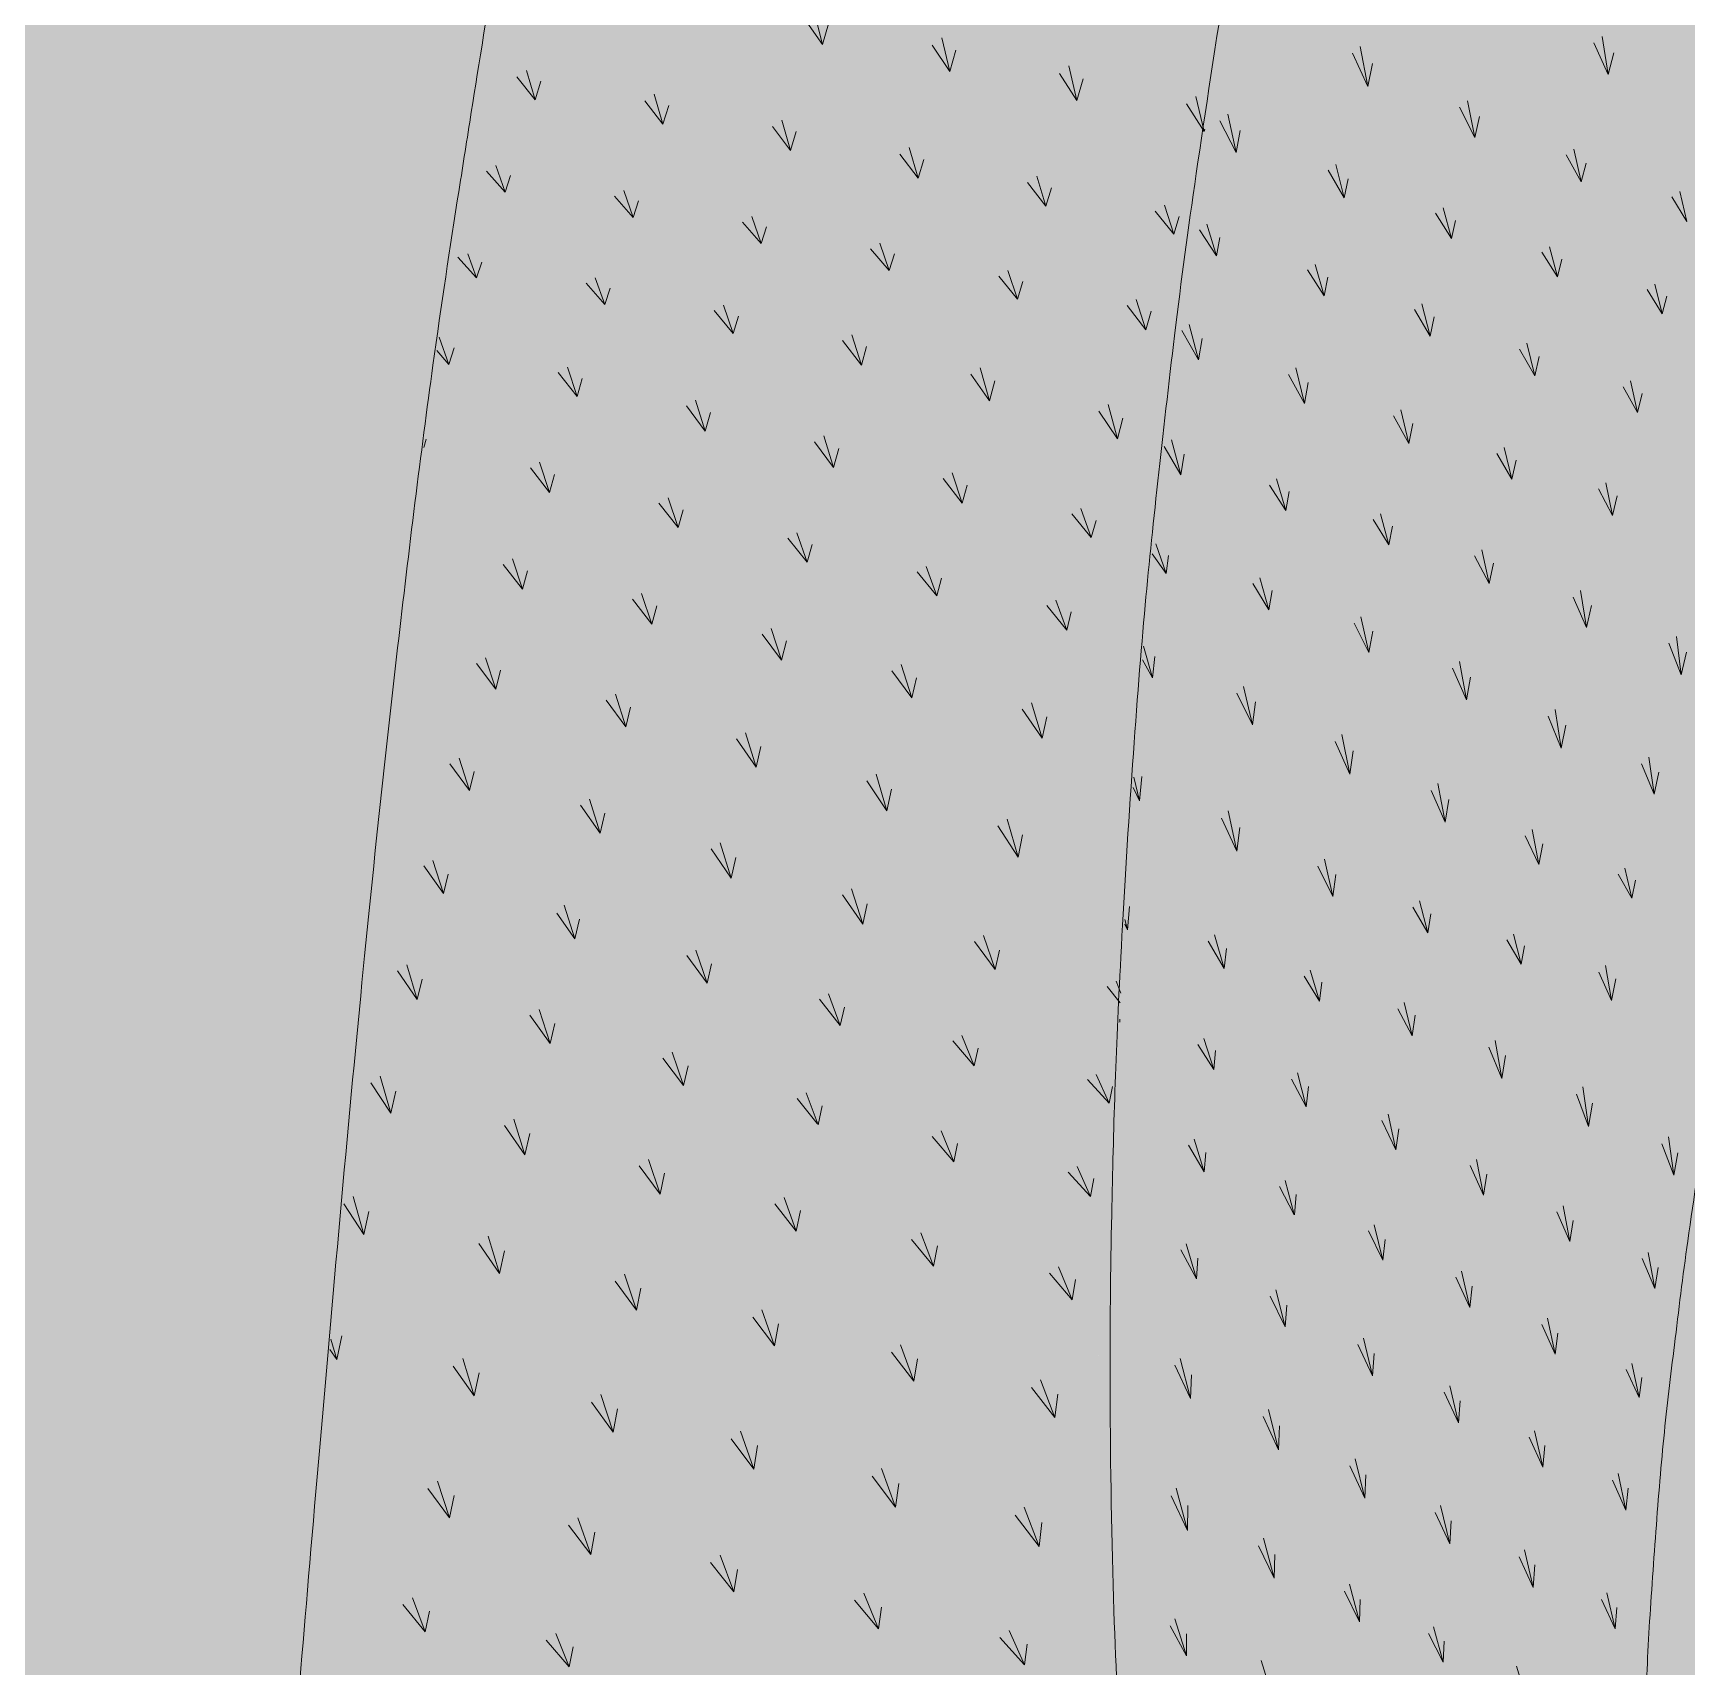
# Model space of a CAD drawing. Header units: millimetres. Extents: x 15878 to 679837, y -72324 to 391440.
# Drawn here: x 443755 to 447206, y 7207 to 10614 of the extents above; entities that cross this region are included whole.
import ezdxf

# ---------------------------------------------------------------- set-up
doc = ezdxf.new("R2010")
doc.units = ezdxf.units.MM
for name, color, linetype, lineweight in [('A-DETL-GENF', 92, 'Continuous', 5), ('A-FLOR', 192, 'Continuous', 5), ('A-FLOR-PATT', 8, 'Continuous', 5)]:
    doc.layers.add(name, color=color, linetype=linetype, lineweight=lineweight)

# ---------------------------------------------------------------- blocks, each defined once
blk = doc.blocks.new('FP_1076-E_V_A_ Plan')
at = {"layer": 'A-FLOR-PATT'}
for p, q in [((97605.6, 10590.3), (97568.6, 10643.8)), ((97605.6, 10590.3), (97588.6, 10659.1)), ((97605.6, 10590.3), (97618.5, 10633.9)), ((97871.4, 10534.1), (97854.5, 10604.8)), ((97871.4, 10534.1), (97834.5, 10589.4)), ((97871.4, 10534.1), (97884.3, 10578.7)), ((97006.1, 10475.1), (96988, 10536.4)), ((98136.7, 10473.5), (98100, 10530.3)), ((98136.7, 10473.5), (98120, 10545.9)), ((97006.1, 10475.1), (96968.2, 10522.8)), ((97006.1, 10475.1), (97018.3, 10513.8)), ((98136.7, 10473.5), (98149.7, 10518.7)), ((97272.8, 10424.2), (97235, 10473.1)), ((97272.8, 10424.2), (97254.7, 10486.7)), ((97272.8, 10424.2), (97285, 10463.4)), ((98401.9, 10409.3), (98365, 10466.9)), ((98401.9, 10409.3), (98384.9, 10482.4)), ((97539.1, 10369.4), (97521, 10433)), ((97539.1, 10369.4), (97501.3, 10419.4)), ((97539.1, 10369.4), (97551.2, 10408.9)), ((98401.9, 10409.3), (98403.2, 10413.8)), ((97805.3, 10311.8), (97767.4, 10362)), ((97805.3, 10311.8), (97787, 10375.4)), ((96943.8, 10282.4), (96905.1, 10326.5)), ((96943.8, 10282.4), (96924.6, 10338.2)), ((96943.8, 10282.4), (96955.2, 10317)), ((97805.3, 10311.8), (97817.2, 10351)), ((97210.7, 10229.6), (97191.4, 10286.1)), ((98071.8, 10253.3), (98033.4, 10302.6)), ((98071.8, 10253.3), (98052.9, 10315.6)), ((98071.8, 10253.3), (98083.4, 10291.4)), ((97210.7, 10229.6), (97172, 10274.5)), ((97210.7, 10229.6), (97222, 10264.4)), ((98338.7, 10194.7), (98319.3, 10255.5)), ((97477.8, 10175.2), (97438.9, 10220.3)), ((97477.8, 10175.2), (97458.2, 10231.8)), ((98338.7, 10194.7), (98299.9, 10243.1)), ((98338.7, 10194.7), (98349.9, 10231.9)), ((97477.8, 10175.2), (97489, 10210)), ((96884.3, 10103.8), (96845.2, 10146.9)), ((96884.3, 10103.8), (96865.9, 10153.8)), ((97745.2, 10118.9), (97706.1, 10164.7)), ((97745.2, 10118.9), (97725.3, 10176.2)), ((97745.2, 10118.9), (97756.2, 10154.1)), ((96884.3, 10103.8), (96895.3, 10136.9)), ((98012.8, 10059.7), (97992.7, 10118.9)), ((97151.9, 10048.1), (97112.6, 10092.8)), ((97151.9, 10048.1), (97131.9, 10103.7)), ((97151.9, 10048.1), (97162.8, 10082.3)), ((98012.8, 10059.7), (97973.5, 10107.3)), ((98012.8, 10059.7), (98023.7, 10096.2)), ((97419.5, 9988.1), (97399.4, 10046.8)), ((98280.5, 9995.1), (98241.2, 10046.3)), ((98280.5, 9995.1), (98260.4, 10058.5)), ((97419.5, 9988.1), (97380.2, 10035.5)), ((97419.5, 9988.1), (97430.4, 10024.2)), ((98280.5, 9995.1), (98291.4, 10034.3)), ((96826.2, 9923.1), (96806.1, 9979.9)), ((97687, 9921.4), (97647.8, 9973)), ((97687, 9921.4), (97667.1, 9985.1)), ((96826.2, 9923.1), (96801.3, 9952.4)), ((96826.2, 9923.1), (96837.1, 9957.8)), ((97687, 9921.4), (97698, 9960.5)), ((97093.7, 9856.6), (97054.5, 9906.3)), ((97093.7, 9856.6), (97073.7, 9917.7)), ((97954.3, 9847.4), (97915.2, 9903.1)), ((97954.3, 9847.4), (97934.5, 9916.1)), ((97093.7, 9856.6), (97104.6, 9893.7)), ((97954.3, 9847.4), (97965.3, 9889.1)), ((97361.2, 9784.2), (97321.9, 9836.8)), ((97361.2, 9784.2), (97341.1, 9848.8)), ((98221.6, 9768.1), (98201.7, 9839.6)), ((97361.2, 9784.2), (97372.1, 9823.1)), ((98221.6, 9768.1), (98182.5, 9826.1)), ((98221.6, 9768.1), (98232.6, 9811.1)), ((96774.1, 9750.3), (96779.1, 9767.4)), ((97628.9, 9708.6), (97608.6, 9774.3)), ((97628.9, 9708.6), (97589.4, 9762)), ((97628.9, 9708.6), (97639.6, 9747.7)), ((97036.1, 9656.3), (96996.6, 9707.7)), ((97036.1, 9656.3), (97015.7, 9719.2)), ((97897.3, 9633.8), (97876.4, 9697.4)), ((97036.1, 9656.3), (97046.8, 9693.8)), ((97897.3, 9633.8), (97857.3, 9685.5)), ((97897.3, 9633.8), (97907.6, 9671.4)), ((97304.6, 9582.8), (97264.7, 9633.6)), ((97304.6, 9582.8), (97283.8, 9645)), ((97304.6, 9582.8), (97315, 9619.9)), ((98166.6, 9562.2), (98126, 9611.4)), ((98166.6, 9562.2), (98144.9, 9622.6)), ((98166.6, 9562.2), (98176.5, 9597.9)), ((97573.9, 9511.1), (97533.5, 9561)), ((97573.9, 9511.1), (97552.6, 9572.2)), ((97573.9, 9511.1), (97584.1, 9547.7)), ((96979.7, 9454.2), (96939.7, 9506.2)), ((96979.7, 9454.2), (96958.9, 9518)), ((96979.7, 9454.2), (96990.2, 9492.5)), ((97844.2, 9440.6), (97803.3, 9490.4)), ((97844.2, 9440.6), (97822.2, 9501.6)), ((97844.2, 9440.6), (97854, 9477.3)), ((97249.7, 9381.2), (97209.3, 9433.6)), ((97249.7, 9381.2), (97228.4, 9445.5)), ((97249.7, 9381.2), (97259.9, 9420)), ((98115.3, 9368.8), (98074, 9420.4)), ((98115.3, 9368.8), (98092.9, 9431.8)), ((98115.3, 9368.8), (98124.8, 9407.1)), ((97520.4, 9306.5), (97479.7, 9360.4)), ((97520.4, 9306.5), (97498.7, 9372.6)), ((97520.4, 9306.5), (97530.5, 9346.5)), ((96924.1, 9246.2), (96883.7, 9299.5)), ((96924.1, 9246.2), (96902.9, 9311.6)), ((96924.1, 9246.2), (96934.4, 9285.5)), ((97791.9, 9227.9), (97750.8, 9284.5)), ((97791.9, 9227.9), (97769.8, 9297.3)), ((97791.9, 9227.9), (97801.7, 9269.8)), ((97195.4, 9167.5), (97154.6, 9223.2)), ((97195.4, 9167.5), (97173.7, 9235.6)), ((98064.2, 9143.7), (98041.6, 9217.4)), ((97195.4, 9167.5), (97205.5, 9208.4)), ((98064.2, 9143.7), (98022.7, 9204)), ((98064.2, 9143.7), (98073.7, 9188.2)), ((97467.4, 9083.3), (97445.3, 9155)), ((97467.4, 9083.3), (97426.3, 9142.1)), ((97467.4, 9083.3), (97477.3, 9126.3)), ((96869.2, 9034.4), (96828.5, 9089.9)), ((96869.2, 9034.4), (96847.6, 9101.8)), ((96869.2, 9034.4), (96879.4, 9074.4)), ((97740.2, 8992.4), (97698.7, 9054.8)), ((97740.2, 8992.4), (97717.7, 9068.4)), ((97141.8, 8945.7), (97119.8, 9016.6)), ((97740.2, 8992.4), (97749.8, 9037.7)), ((97141.8, 8945.7), (97100.7, 9004.3)), ((97141.8, 8945.7), (97151.8, 8987.5)), ((98013.9, 8895.3), (97990.8, 8974.7)), ((98013.9, 8895.3), (97971.8, 8960.6)), ((98013.9, 8895.3), (98023.2, 8942.3)), ((97415.4, 8852), (97373.7, 8912.7)), ((97415.4, 8852), (97392.7, 8925.4)), ((96814.9, 8819.4), (96773.8, 8877.3)), ((96814.9, 8819.4), (96793, 8888.9)), ((97415.4, 8852), (97425, 8895)), ((96814.9, 8819.4), (96825, 8860)), ((97690.1, 8755.7), (97647.8, 8816.8)), ((97690.1, 8755.7), (97666.7, 8829.5)), ((97690.1, 8755.7), (97699.3, 8798.5)), ((97089.3, 8725.5), (97051.3, 8778.7)), ((97089.3, 8725.5), (97066.7, 8795.7)), ((97089.3, 8725.5), (97099, 8766.3)), ((97966.3, 8661), (97941.9, 8732)), ((97365.2, 8633), (97341.7, 8701.7)), ((97966.3, 8661), (97923.1, 8719.8)), ((97966.3, 8661), (97974.9, 8701.8)), ((96760.5, 8598.6), (96738.5, 8670.8)), ((97365.2, 8633), (97322.7, 8690.2)), ((97365.2, 8633), (97374.4, 8672.8)), ((96760.5, 8598.6), (96719.1, 8658.6)), ((96760.5, 8598.6), (96770.8, 8640.9)), ((98227.1, 8591.9), (98200.1, 8625.9)), ((98228.1, 8612.2), (98218.7, 8637.2)), ((97642.8, 8544.2), (97599.4, 8599.1)), ((97642.8, 8544.2), (97618.3, 8610.2)), ((97037.4, 8507), (96995.2, 8565.7)), ((97037.4, 8507), (97014.5, 8577.8)), ((97642.8, 8544.2), (97651.5, 8582.5)), ((97037.4, 8507), (97047.2, 8548.6)), ((97922.3, 8460.5), (97896.7, 8523.3)), ((97316.1, 8419.6), (97292.2, 8488.6)), ((97922.3, 8460.5), (97877.9, 8512.6)), ((97922.3, 8460.5), (97930.3, 8497)), ((97316.1, 8419.6), (97273, 8476.6)), ((97316.1, 8419.6), (97325.3, 8460.4)), ((96705.4, 8361.8), (96663.7, 8424.8)), ((96705.4, 8361.8), (96683.3, 8438.7)), ((98203.8, 8382.2), (98158.4, 8431.8)), ((98203.8, 8382.2), (98177, 8442)), ((96705.4, 8361.8), (96715.8, 8407.7)), ((97594.5, 8340.1), (97552.8, 8392.2)), ((97596.9, 8337.2), (97571.8, 8404.1)), ((98203.8, 8382.2), (98211.2, 8417.3)), ((97596.9, 8337.2), (97605.4, 8376.9)), ((96985.1, 8274.5), (96942.5, 8335.6)), ((96985.1, 8274.5), (96961.9, 8349.3)), ((96985.1, 8274.5), (96995, 8319.4)), ((97879.7, 8259.9), (97853.4, 8324.6)), ((97879.7, 8259.9), (97834.6, 8312.8)), ((97879.7, 8259.9), (97887.6, 8298.6)), ((97267, 8192.5), (97223.3, 8251.5)), ((97267, 8192.5), (97242.7, 8265.1)), ((98164.8, 8187.6), (98137.2, 8250.3)), ((97267, 8192.5), (97276.2, 8236.3)), ((98164.8, 8187.6), (98118.5, 8238.7)), ((98164.8, 8187.6), (98172, 8225.4)), ((96649.1, 8108.4), (96626.8, 8188)), ((97551.1, 8115.5), (97525.6, 8186)), ((96649.1, 8108.4), (96607, 8172.7)), ((96649.1, 8108.4), (96659.7, 8156.7)), ((97551.1, 8115.5), (97506.4, 8172.6)), ((97551.1, 8115.5), (97559.7, 8158.3)), ((97837.6, 8042.6), (97810.8, 8111.7)), ((96932.2, 8027.4), (96889, 8089.6)), ((96932.2, 8027.4), (96908.7, 8104.7)), ((96932.2, 8027.4), (96942.2, 8074.6)), ((97837.6, 8042.6), (97791.7, 8098.3)), ((97837.6, 8042.6), (97845.5, 8084.9)), ((98126.6, 7972.5), (98098.3, 8041.2)), ((97217.8, 7950.5), (97173.4, 8011.2)), ((97217.8, 7950.5), (97192.9, 8026.1)), ((98126.6, 7972.5), (98079.5, 8027.8)), ((98126.6, 7972.5), (98133.7, 8014.9)), ((97217.8, 7950.5), (97227, 7996.9)), ((97505.9, 7876.2), (97460.2, 7936.3)), ((97505.9, 7876.2), (97479.6, 7951.2)), ((97505.9, 7876.2), (97514.3, 7922.5)), ((96592.3, 7847.9), (96578.2, 7868.7)), ((96592.3, 7847.9), (96580.1, 7890.4)), ((96592.3, 7847.9), (96603, 7896.8)), ((97796.7, 7802.4), (97768.8, 7878.3)), ((96879.4, 7771.8), (96835.4, 7834.2)), ((96879.4, 7771.8), (96855.3, 7850)), ((97796.7, 7802.4), (97749.7, 7863.1)), ((97796.7, 7802.4), (97804.3, 7849.4)), ((96879.4, 7771.8), (96889.3, 7820)), ((98090.6, 7726.6), (98060.9, 7805.1)), ((97169.4, 7696.1), (97143.6, 7774.5)), ((98090.6, 7726.6), (98042, 7789.5)), ((98090.6, 7726.6), (98097.1, 7775.4)), ((97169.4, 7696.1), (97123.9, 7758.7)), ((97169.4, 7696.1), (97178.3, 7744.6)), ((97462.3, 7619), (97434.8, 7698.6)), ((97462.3, 7619), (97415.3, 7682.6)), ((97462.3, 7619), (97470.3, 7668.1)), ((96827.5, 7517.4), (96802.5, 7593.8)), ((97758.4, 7539.5), (97709.8, 7604.3)), ((97758.4, 7539.5), (97729, 7620.6)), ((96827.5, 7517.4), (96782.4, 7578.4)), ((96827.5, 7517.4), (96837.1, 7564.2)), ((97758.4, 7539.5), (97765.4, 7589.3)), ((98057.8, 7457.6), (98007.5, 7523.3)), ((98057.8, 7457.6), (98026.5, 7539.7)), ((97122.5, 7440.9), (97075.8, 7502.2)), ((97122.5, 7440.9), (97095.7, 7517.5)), ((97122.5, 7440.9), (97131.2, 7487.7)), ((98057.8, 7457.6), (98063.7, 7507.8)), ((97420.8, 7363.3), (97372.5, 7424.4)), ((97420.8, 7363.3), (97392.1, 7439.5)), ((97420.8, 7363.3), (97428.5, 7409.6)), ((96776.8, 7280), (96750.7, 7350.6)), ((97722.5, 7286), (97691.8, 7360.5)), ((96776.8, 7280), (96730.4, 7336.7)), ((96776.8, 7280), (96786.2, 7322.8)), ((97722.5, 7286), (97672.5, 7345.7)), ((97722.5, 7286), (97729.1, 7331)), ((98027.6, 7210.7), (97995, 7282.2)), ((97077.2, 7206.9), (97029.2, 7262.6)), ((97077.2, 7206.9), (97049.3, 7276.2)), ((97077.2, 7206.9), (97085.6, 7248.7)), ((98027.6, 7210.7), (97975.9, 7268.1)), ((98027.6, 7210.7), (98033.1, 7253.8))]:
    blk.add_line(p, q, dxfattribs=at)
blk = doc.blocks.new('FP_1084-E_V_A_ Plan')
at = {"layer": 'A-FLOR-PATT'}
for p, q in [((99245.3, 10527.7), (99215.3, 10594)), ((99245.3, 10527.7), (99232.3, 10606.9)), ((98743.3, 10503.1), (98711.3, 10572.6)), ((98743.3, 10503.1), (98727.9, 10586.2)), ((99245.3, 10527.7), (99256.8, 10573)), ((98743.3, 10503.1), (98753.4, 10550.7)), ((98966.7, 10396.7), (98935, 10460.1)), ((98966.7, 10396.7), (98951.5, 10472.9)), ((98468.7, 10365.6), (98435.1, 10431.6)), ((98468.7, 10365.6), (98451.2, 10445.1)), ((98966.7, 10396.7), (98976.8, 10440.4)), ((98468.7, 10365.6), (98477.4, 10411.1)), ((99188.8, 10303.9), (99157.2, 10360.4)), ((99188.8, 10303.9), (99173.6, 10372.2)), ((98694.1, 10270.4), (98660.5, 10328.3)), ((98694.1, 10270.4), (98676.5, 10340.5)), ((99188.8, 10303.9), (99198.8, 10343.2)), ((98694.1, 10270.4), (98702.6, 10310.6)), ((99409.2, 10221.2), (99394.4, 10284)), ((98917.9, 10185.9), (98900.5, 10250.2)), ((99409.2, 10221.2), (99378.1, 10273.1)), ((98427.8, 10149.8), (98407.9, 10215.6)), ((98917.9, 10185.9), (98884.7, 10239)), ((98917.9, 10185.9), (98926.5, 10223.3)), ((98427.8, 10149.8), (98392.4, 10204.2)), ((98427.8, 10149.8), (98434.9, 10188.2)), ((99139.3, 10106.2), (99106.9, 10157.5)), ((99139.3, 10106.2), (99122.7, 10168.3)), ((98652.3, 10066.6), (98617.9, 10120.4)), ((98652.3, 10066.6), (98633.4, 10131.6)), ((99139.3, 10106.2), (99148.2, 10142.7)), ((98652.3, 10066.6), (98659.9, 10105)), ((99357.7, 10028.7), (99326.4, 10079.7)), ((99357.7, 10028.7), (99342.3, 10090.5)), ((98873.7, 9982.4), (98856.1, 10049.6)), ((99357.7, 10028.7), (99367.3, 10065.4)), ((98390.6, 9933.1), (98370.9, 10006.5)), ((98873.7, 9982.4), (98840.6, 10038)), ((98873.7, 9982.4), (98882, 10022.5)), ((98390.6, 9933.1), (98355.8, 9994)), ((98390.6, 9933.1), (98397.7, 9977)), ((99091.7, 9899.7), (99059.9, 9955.3)), ((99091.7, 9899.7), (99075.5, 9967.4)), ((99091.7, 9899.7), (99100.7, 9940.1)), ((98611.4, 9841.6), (98577.8, 9902.6)), ((98611.4, 9841.6), (98593.1, 9915.9)), ((98611.4, 9841.6), (98619.1, 9885.7)), ((99306.4, 9823), (99276, 9876.6)), ((99306.4, 9823), (99291.7, 9888.8)), ((99306.4, 9823), (99316.1, 9862.6)), ((98829.3, 9758.6), (98796.8, 9815.7)), ((98829.3, 9758.6), (98812.1, 9828.9)), ((98829.3, 9758.6), (98837.5, 9800.4)), ((98353.6, 9692.8), (98333.7, 9766.3)), ((98353.6, 9692.8), (98318.8, 9752.4)), ((98353.6, 9692.8), (98360.2, 9736.2)), ((99043.8, 9683.8), (99012.7, 9737.6)), ((99043.8, 9683.8), (99028.1, 9750.2)), ((99043.8, 9683.8), (99052.8, 9723.7)), ((98572.4, 9618.8), (98538.4, 9671.7)), ((98572.4, 9618.8), (98553.3, 9684.3)), ((99253.7, 9608.1), (99224.5, 9663.5)), ((99253.7, 9608.1), (99240.1, 9676.1)), ((98572.4, 9618.8), (98579.3, 9657.9)), ((99253.7, 9608.1), (99263.7, 9649.2)), ((98787.1, 9546.8), (98754.8, 9599.6)), ((98787.1, 9546.8), (98769.7, 9611.7)), ((98787.1, 9546.8), (98794.9, 9586)), ((98322.5, 9487.2), (98293.4, 9528.1)), ((98322.5, 9487.2), (98301.2, 9548.8)), ((98322.5, 9487.2), (98327.9, 9524.4)), ((98996.5, 9466.6), (98966.3, 9524.1)), ((98996.5, 9466.6), (98981.4, 9536.7)), ((98996.5, 9466.6), (99005.4, 9508.9)), ((98537.2, 9411.2), (98503.6, 9466.2)), ((98537.2, 9411.2), (98518, 9478.2)), ((98537.2, 9411.2), (98543.7, 9451.7)), ((99199.8, 9374.9), (99172.1, 9438.1)), ((99199.8, 9374.9), (99187.3, 9451.6)), ((99199.8, 9374.9), (99210, 9420.7)), ((98746, 9322.1), (98729.3, 9396.8)), ((98746, 9322.1), (98714.8, 9383.7)), ((98746, 9322.1), (98753.7, 9366.8)), ((99397.5, 9275.9), (99387.2, 9356)), ((98294.2, 9269.9), (98275.7, 9335.5)), ((99397.5, 9275.9), (99371.8, 9342)), ((99397.5, 9275.9), (99408.7, 9323.3)), ((98294.2, 9269.9), (98273.3, 9307)), ((98294.2, 9269.9), (98299.5, 9314)), ((98949.1, 9223.9), (98920, 9289.6)), ((98949.1, 9223.9), (98934.7, 9303.5)), ((98502.8, 9171.8), (98484.3, 9251.5)), ((98949.1, 9223.9), (98957.9, 9271.1)), ((98502.8, 9171.8), (98470.3, 9237.7)), ((98502.8, 9171.8), (98509.1, 9219.2)), ((99147.1, 9123), (99119.8, 9189.5)), ((99147.1, 9123), (99134.6, 9203.7)), ((98706.1, 9068.7), (98689.6, 9151.3)), ((99147.1, 9123), (99156.7, 9170.6)), ((98706.1, 9068.7), (98675.4, 9136.9)), ((98706.1, 9068.7), (98713.3, 9117.6)), ((99340.9, 9027.2), (99314.8, 9090.3)), ((99340.9, 9027.2), (99329.7, 9104.2)), ((98266.9, 9012.9), (98253.7, 9040.7)), ((98266.9, 9012.9), (98255.1, 9062.4)), ((98266.9, 9012.9), (98271.9, 9063.5)), ((98904.9, 8968.6), (98889.8, 9049)), ((99340.9, 9027.2), (99351, 9072.5)), ((98904.9, 8968.6), (98875.7, 9034.6)), ((98904.9, 8968.6), (98912.8, 9016)), ((98470.6, 8907.7), (98438.3, 8977.1)), ((98470.6, 8907.7), (98451.9, 8992.1)), ((98470.6, 8907.7), (98476.3, 8957.5)), ((99100.6, 8880.5), (99072.1, 8939.7)), ((99100.6, 8880.5), (99086.2, 8953.4)), ((99100.6, 8880.5), (99108.6, 8923.4)), ((98670.8, 8813.7), (98639.5, 8876.7)), ((98670.8, 8813.7), (98653, 8891.2)), ((99294.6, 8810.3), (99280, 8872.6)), ((98670.8, 8813.7), (98676.8, 8859.4)), ((99294.6, 8810.3), (99266.1, 8860.3)), ((99294.6, 8810.3), (99302.3, 8847.6)), ((98868.6, 8737.7), (98851.2, 8804.5)), ((98242.4, 8744.3), (98236.8, 8765.5)), ((98242.4, 8744.3), (98246.6, 8792.8)), ((98868.6, 8737.7), (98837.7, 8791.4)), ((98868.6, 8737.7), (98874.7, 8777.5)), ((98242.4, 8744.3), (98236.3, 8756)), ((98443.9, 8663), (98423.7, 8733.8)), ((99063.4, 8672.1), (99047.2, 8735.1)), ((98443.9, 8663), (98410.8, 8720)), ((98443.9, 8663), (98448.4, 8705)), ((99063.4, 8672.1), (99033.8, 8722.9)), ((99063.4, 8672.1), (99070.2, 8710.9)), ((99252.2, 8596.5), (99239.4, 8669.3)), ((98642.6, 8595.2), (98610.5, 8647)), ((98642.6, 8595.2), (98623.5, 8659.6)), ((98642.6, 8595.2), (98647.6, 8634.5)), ((99252.2, 8596.5), (99225.7, 8656)), ((99252.2, 8596.5), (99260.9, 8641.8)), ((98836.1, 8522.9), (98819.6, 8592.5)), ((98226, 8551.6), (98226.5, 8557.6)), ((98836.1, 8522.9), (98806.5, 8579.5)), ((98836.1, 8522.9), (98842.5, 8565.8)), ((98422, 8452.8), (98389, 8504.6)), ((98422, 8452.8), (98401.5, 8517)), ((98422, 8452.8), (98426, 8492)), ((99022.8, 8434.2), (98996, 8499)), ((99022.8, 8434.2), (99009.4, 8513.3)), ((99022.8, 8434.2), (99030.7, 8481.8)), ((98614.7, 8374.7), (98584.1, 8432.5)), ((98614.7, 8374.7), (98596.7, 8445.4)), ((98614.7, 8374.7), (98619.9, 8417.3)), ((99203.9, 8333.6), (99178.8, 8401.5)), ((99203.9, 8333.6), (99192.4, 8416.4)), ((98802, 8284.8), (98785.8, 8359.7)), ((99203.9, 8333.6), (99212.5, 8382.1)), ((98802, 8284.8), (98773.1, 8346.3)), ((98802, 8284.8), (98807.9, 8328.9)), ((98402, 8239), (98369.5, 8294.9)), ((98402, 8239), (98381.5, 8307)), ((99381.8, 8232.3), (99357.2, 8297.8)), ((99381.8, 8232.3), (99370.6, 8311.9)), ((98402, 8239), (98405.5, 8279.4)), ((98985.2, 8190.2), (98957.3, 8252.1)), ((98985.2, 8190.2), (98970, 8265.2)), ((99381.8, 8232.3), (99390.3, 8278.6)), ((98590.1, 8150.2), (98571.4, 8220.9)), ((98985.2, 8190.2), (98991.5, 8234.1)), ((98590.2, 8149.6), (98559.3, 8208.6)), ((98590.3, 8149.5), (98594.4, 8191.6)), ((99165.2, 8093.7), (99138.2, 8155.7)), ((99165.2, 8093.7), (99150.8, 8168.6)), ((98774.8, 8054.7), (98745, 8115.9)), ((98774.8, 8054.7), (98757, 8128.5)), ((99165.2, 8093.7), (99171.7, 8137.5)), ((98385.9, 8015.7), (98353.4, 8076.8)), ((98385.9, 8015.7), (98364.9, 8089.2)), ((98774.8, 8054.7), (98779.4, 8098.1)), ((98385.9, 8015.7), (98388.6, 8059.1)), ((99342.4, 7996), (99316.1, 8058.3)), ((99342.4, 7996), (99328.7, 8071.2)), ((99342.4, 7996), (99349.2, 8040)), ((98956.1, 7956.3), (98927.2, 8019.2)), ((98956.1, 7956.3), (98939.3, 8032.1)), ((98571.2, 7915.8), (98539.8, 7979.9)), ((98571.2, 7915.8), (98551.3, 7993)), ((98956.1, 7956.3), (98961.1, 8000.8)), ((98571.2, 7915.8), (98574.4, 7961.2)), ((99134.3, 7858.9), (99106.4, 7920.9)), ((99134.3, 7858.9), (99118.4, 7933.9)), ((99134.3, 7858.9), (99139.7, 7902.8)), ((98753.4, 7814), (98723, 7879.2)), ((98753.4, 7814), (98734.5, 7892.6)), ((98373.9, 7766.6), (98341, 7835.8)), ((98373.9, 7766.6), (98352, 7849.9)), ((98753.4, 7814), (98757, 7860.2)), ((99309.3, 7768.6), (99294.5, 7839.6)), ((98373.9, 7766.6), (98375.8, 7815.8)), ((99309.3, 7768.6), (99282.5, 7827)), ((99309.3, 7768.6), (99315.2, 7810.4)), ((98932.4, 7715.7), (98903.1, 7779.6)), ((98932.4, 7715.7), (98914.6, 7793.1)), ((98557, 7659.5), (98525.1, 7729.1)), ((98557, 7659.5), (98536.1, 7743.7)), ((98932.4, 7715.7), (98936.5, 7761.4)), ((98557, 7659.5), (98559.2, 7709.3)), ((99108.5, 7623.1), (99091.5, 7699.1)), ((99108.5, 7623.1), (99080, 7685.6)), ((99108.5, 7623.1), (99112.9, 7668.6)), ((98737.1, 7558.3), (98706.1, 7626)), ((98737.1, 7558.3), (98717, 7640.7)), ((98737.1, 7558.3), (98739.7, 7607.3)), ((99281.9, 7533.5), (99254.2, 7596.1)), ((99281.9, 7533.5), (99265.7, 7610.1)), ((98367.1, 7490.9), (98333.6, 7563.2)), ((98367.1, 7490.9), (98344, 7579.1)), ((99281.9, 7533.5), (99286.6, 7579.6)), ((98367.1, 7490.9), (98367.9, 7543.1)), ((98914.3, 7463.1), (98884.2, 7528.8)), ((98914.3, 7463.1), (98895.2, 7543.6)), ((98914.3, 7463.1), (98917.3, 7511.1)), ((98548.1, 7391.4), (98515.6, 7459.4)), ((98548.1, 7391.4), (98526.1, 7474.8)), ((98548.1, 7391.4), (98549.4, 7440.9)), ((99088.4, 7372.3), (99059.4, 7436.4)), ((99088.4, 7372.3), (99070.4, 7451.1)), ((99088.4, 7372.3), (99091.9, 7419.5)), ((98726, 7300.7), (98694.6, 7364.4)), ((98726, 7300.7), (98705.1, 7379.2)), ((99259.5, 7285.7), (99242.3, 7361.3)), ((98726, 7300.7), (98727.8, 7347.4)), ((99259.5, 7285.7), (99231.3, 7347)), ((99259.5, 7285.7), (99263.3, 7330.6)), ((98365.1, 7229.7), (98331.2, 7292.2)), ((98365.1, 7229.7), (98341.2, 7306.9)), ((98900.9, 7216.7), (98880.9, 7290.3)), ((98365.1, 7229.7), (98365.1, 7275.5)), ((98900.9, 7216.7), (98870.4, 7276.3)), ((98900.9, 7216.7), (98903, 7260.4)), ((98543.6, 7148.4), (98520.8, 7220)), ((99073.8, 7141.8), (99054, 7208.4))]:
    blk.add_line(p, q, dxfattribs=at)

msp = doc.modelspace()

# ---------------------------------------------------------------- hatches: boundary and pattern name
at = {"layer": 'A-DETL-GENF'}
h = msp.add_hatch(dxfattribs=at)
h.set_pattern_fill('FP_3711', color=8, style=0, pattern_type=2)
h.set_pattern_definition([(45, (347796.4, 0), (6e-14, 898.0256), [635, -635]), (45, (347628.05, 168.4), (6e-14, 898.0256), [635, -635]), (45, (347459.7, 336.75), (6e-14, 898.0256), [635, -635]), (135, (347459.7, 449), (-898.0256, 6e-14), [635, -635]), (135, (347628.05, 617.4), (-898.0256, 6e-14), [635, -635]), (135, (347796.4, 785.8), (-898.0256, 6e-14), [635, -635])])
h.paths.add_polyline_path([(470731.3, -32952.9), (472422.9, -32952.9), (472422.9, 72418.5), (450127.6, 65063.8), (449608.8, 64861.8), (449243, 64705.3), (449007.3, 64599.2), (448609.5, 64404.3), (448285.6, 64234.4), (447768.9, 63936.8), (447573.2, 63818.2), (447147.4, 63539.2), (446828.8, 63316.1), (446573.5, 63128.2), (446127.7, 62773.3), (445922.6, 62601.2), (445644.1, 62355.1), (445235.3, 61965.1), (444960.8, 61685.3), (444683.8, 61385.6), (444419.1, 61081.5), (444246.9, 60874.9), (443947.9, 60490.9), (443745.4, 60215.5), (443436.6, 59762.2), (443265.8, 59494.8), (443110.6, 59240.9), (442882.6, 58837.9), (442720.2, 58532.6), (442465.7, 58004.9), (442338.8, 57721.1), (442216, 57429.6), (442015, 56895.9), (441935.7, 56671), (441935.7, 48907.7), (441851, 48907.7), (441851, 39485.5), (442546.2, 39512), (443366.4, 39495.4), (443696.1, 39504.4), (443946.5, 39496.7), (444137.5, 39476.3), (444610.8, 39470.9), (445037.9, 39431.8), (445736, 39352.8), (446007.9, 39308.2), (446895.9, 39209.8), (447642.3, 39151.4), (448139.3, 39103.8), (448503.2, 39090), (448980.1, 39083.3), (449158.7, 39088.9), (449425.8, 39109.1), (449998.2, 39229.7), (450413.6, 39370.4), (450737.5, 39525.2), (451374.9, 39982.4), (451762.9, 40343.8), (452055.8, 40644.8), (452156.1, 40761.7), (452341, 41006), (452583.1, 41324.8), (452773.2, 41598.4), (453108.6, 42174.7), (453841.2, 43425.6), (453900.5, 43527.3), (454226.3, 44009.8), (454620.7, 44526.3), (454843, 44796.3), (455027.1, 45007.5), (455846.2, 45821.2), (456578.3, 46390.3), (456696.3, 46473.8), (457052.7, 46715), (457278.4, 46852.9), (457842.3, 47168.8), (458058.9, 47275.4), (458407.4, 47419.5), (458672.2, 47529.9), (459047.5, 47673.9), (459506.2, 47823.2), (459999.4, 47966.1), (460976.4, 48247.9), (461363.1, 48370.2), (461911.2, 48549.2), (462057.3, 48601.1), (462449.2, 48752.2), (463513.1, 49253.4), (463943.1, 49477.9), (464335.4, 49696.8), (464938.7, 50046), (465249, 50245.1), (465395.6, 50347.6), (465749.2, 50580.6), (466388, 51021.2), (467139.9, 51564.5), (467800.2, 52055.6), (468534.9, 52605.4), (469435.7, 51412.3), (467961.3, 50306.1), (467503.4, 49974.1), (467038.3, 49648.5), (466935.1, 49574), (466609.3, 49351), (466224.1, 49095.5), (465378.9, 48570.5), (464928.3, 48308.2), (464518.8, 48084.5), (464007.6, 47823.9), (463676.7, 47669), (463448.6, 47561.1), (463222.7, 47454.3), (462424.9, 47142.3), (461272.6, 46775.4), (459780.9, 46333.7), (459289.4, 46162), (458969.7, 46041.5), (458833.6, 45982.1), (458560.3, 45839.5), (458395.2, 45761.9), (458066, 45575.8), (457780.8, 45398.5), (457656.7, 45313.3), (457261.8, 45031.8), (456961.1, 44788.6), (456487.3, 44354.6), (456028.8, 43856.6), (455416.3, 43065.1), (454927.2, 42316.5), (454404.6, 41419.1), (454181.5, 41039.1), (453873.5, 40555.1), (453453.2, 39989.1), (453218.4, 39697.2), (453037.9, 39498.5), (452735.3, 39211.7), (452476.4, 38957.9), (452071.5, 38635.7), (451716.2, 38390.2), (451238.1, 38117.8), (450780.1, 37916.1), (450410.4, 37792.4), (449931, 37675.2), (449529.9, 37616.4), (449175.9, 37589.1), (448354.6, 37593.9), (448197.5, 37601.9), (447097.7, 37686.4), (444866.6, 37940.7), (444473.7, 37976), (444246.9, 37988.8), (443921.2, 38000.1), (443330.6, 38011.5), (442572.8, 38005.9), (441851, 37984.9), (441851, 31007.5), (440451, 31007.5), (440455.3, 4653.3), (441260.5, 4669.2), (441798.8, 4693.4), (442334.3, 4729), (442898.4, 4779), (443441.2, 4839.4), (443982.9, 4911.6), (444520.1, 4995.1), (445061.9, 5091.6), (445594.1, 5198.4), (446131.5, 5318.4), (446654.8, 5447.4), (447164.8, 5584.7), (447684.6, 5736.7), (448172.9, 5890.6), (448691.6, 6066.3), (449192.8, 6248.3), (449699.4, 6444.6), (450193.6, 6648.5), (450437.2, 6746.7), (451031.1, 5375.9), (450267.2, 5056.8), (449745.6, 4853.8), (449212.3, 4659.4), (448687.2, 4480.5), (448152.1, 4310.8), (447612.2, 4152.1), (447056.9, 4001.9), (446511.2, 3866.9), (445960.1, 3743), (445408.6, 3631.4), (444855.5, 3531.7), (444314.6, 3445.9), (443740.4, 3367.4), (443181, 3303.3), (442631.2, 3252), (442057.4, 3210.9), (441505.5, 3183.2), (440931.8, 3166.7), (440321.9, 3161.5), (414788.5, 3157.5), (414786, -8479.8), (405943.8, -8310.5), (400000.4, -9297.7), (399575.3, -9399), (399293.7, -9479.6), (399012.1, -9572.2), (398740.1, -9673.5), (398483.4, -9780.1), (398204.2, -9908.9), (397995.2, -10014.3), (397745, -10151.5), (397497.3, -10299.9), (397229.2, -10475.8), (396479.5, -10988.6), (396245.9, -11136.9), (395831.6, -11385), (395497.1, -11572.3), (395075.7, -11792), (394688.2, -11979.1), (394299.8, -12152.8), (393900, -12317.7), (393503.4, -12467.8), (393091.5, -12609.9), (392684.7, -12737), (392271.1, -12853), (391852.1, -12957.3), (391438.9, -13047.5), (391065.4, -13118.4), (390659.7, -13184), (390265.9, -13236.7), (389781.6, -13286), (389371.2, -13315.4), (388906.8, -13334.5), (388552, -13339.7), (388026.1, -13330.3), (387609.8, -13309.8), (387177.1, -13275.9), (386903.1, -13248.9), (386403, -13183), (385926.3, -13104.2), (385623.5, -13044.4), (384774.1, -12782.6), (384138.4, -12571.7), (383532.7, -12357.8), (382929, -12131.8), (382340.9, -11899.1), (381731.2, -11644.4), (381142.5, -11385.3), (380838.3, -11247.8), (381048.4, -10794.1), (380666.3, -10614.8), (380371.6, -10491.5), (380049, -10372), (379748.2, -10274.1), (379454.2, -10190.8), (379136.5, -10114), (378875.1, -10060.7), (378527.9, -10004.1), (378209.2, -9965.5), (378012.3, -9946.8), (377688.9, -9928.7), (377328.7, -9924.1), (376989.7, -9934.2), (376682.2, -9955.4), (376456.9, -9977.2), (376144.5, -10019.7), (375833.9, -10074.4), (375525.7, -10141.2), (375214.5, -10221.6), (374899.5, -10316.8), (374587.4, -10425.1), (374209.1, -10576.7), (373973.5, -10681.5), (373672.7, -10829.5), (373376.7, -10990.7), (373085.8, -11165.2), (372848, -11320.2), (372673.8, -11440.1), (372421.1, -11628.9), (372176, -11827.3), (371885.8, -12085.3), (371637.4, -12326.1), (371396.6, -12580.4), (371278.2, -12711.6), (371076, -12953.7), (370883.5, -13203.4), (370700.9, -13460.5), (370528.3, -13724.5), (370366.2, -13995), (370214.8, -14271.6), (370062.1, -14580), (369710.5, -15352.1), (369541.8, -15737.6), (369238.1, -16478), (369062.3, -16926.6), (368799.2, -17645.8), (368541.6, -18404.6), (368427.9, -18754.5), (368193.2, -19539.8), (368018.1, -20174.2), (367863.3, -20780.8), (367713.6, -21420.5), (367557.9, -22157.4), (367488.6, -22506.7), (367375.5, -23141.8), (367274.9, -23778.9), (367187, -24417.9), (367111.6, -25058.6), (367049, -25700.5), (366997.8, -26362.9), (366961.7, -26987.6), (366937.1, -27632.2), (366925.2, -28277.1), (366926, -28922.1), (366943.3, -29657.9), (366967.9, -30245), (367009.7, -30915.8), (367056.6, -31498.3), (367120.9, -32140.2), (367222.1, -32952.9), (470674.9, -32952.9)], flags=0)
h.paths.add_polyline_path([(367915.3, -28878.3), (367856.8, -28872.5), (367780.6, -28844.8), (367748.7, -28827.7), (367703.2, -28790.4), (367665.9, -28745), (367638.2, -28693.1), (367621.1, -28636.8), (367615.3, -28578.3), (367621.1, -28519.8), (367638.2, -28463.5), (367665.9, -28411.6), (367703.2, -28366.2), (367748.7, -28328.9), (367800.5, -28301.1), (367856.8, -28284.1), (367915.3, -28278.3), (367973.9, -28284.1), (368030.1, -28301.1), (368082, -28328.9), (368127.5, -28366.2), (368164.8, -28411.6), (368199.1, -28485.3), (368209.6, -28519.8), (368215.3, -28578.3), (368209.6, -28636.8), (368192.5, -28693.1), (368164.8, -28745), (368127.5, -28790.4), (368082, -28827.7), (368030.1, -28855.5), (367973.9, -28872.5)], flags=0)
h.paths.add_polyline_path([(359718.7, -15476.7), (359902.5, -14933), (360130.2, -14297.2), (360369.3, -13665.6), (360619.7, -13038.4), (360881.4, -12415.7), (361284.6, -11506.1), (362031, -9822.6), (362354, -9083.4), (363100, -7325.7), (363657.2, -5979.1), (364083.2, -4930.2), (364742.1, -3260.3), (365148, -2210.4), (365836.6, -371.2), (366351.9, 1045.2), (366762.7, 2201.2), (367169.2, 3370.3), (367644.4, 4776.1), (368235.5, 6586.8), (368651, 7898.1), (368997.5, 9017.2), (369424.1, 10438.5), (369838.6, 11863.4), (370336.3, 13644.3), (370527.5, 14350), (370802.2, 15411.5), (371065, 16475.9), (371315.8, 17543.3), (371554.6, 18613.4), (371797.3, 19766.6), (371995.9, 20761.4), (372198.4, 21838.9), (372388.7, 22918.7), (372566.9, 24000.6), (372732.9, 25084.4), (372886.7, 26169.9), (373028.2, 27257.2), (373157.5, 28346), (373274.6, 29436.1), (373379.3, 30527.5), (373471.8, 31620.1), (373551.9, 32713.5), (373619.8, 33807.9), (373675.3, 34902.9), (373718.5, 35998.5), (373749.4, 37094.5), (373767.9, 38190.7), (373774.1, 39287.1), (373774.1, 56046.9), (373768, 56366), (373749.2, 56691.5), (373718, 57016.1), (373674.4, 57339.2), (373618.4, 57660.4), (373550.1, 57979.2), (373469.6, 58295.1), (373377.1, 58607.8), (373272.7, 58916.6), (373120.3, 59306.3), (373028.7, 59521.2), (372851.1, 59889.8), (372739.1, 60105.3), (372577.7, 60388.6), (372405.5, 60665.5), (372222.9, 60935.6), (372030, 61198.5), (371827.2, 61453.8), (371614.8, 61701.1), (371393, 61940.1), (371162.3, 62170.4), (370922.8, 62391.7), (370675.1, 62603.7), (370384.6, 62831.4), (370105.7, 63032.3), (369791.4, 63238.8), (369608.5, 63352), (369324.9, 63512.9), (369035.3, 63662.7), (368740.2, 63801.4), (368440, 63928.6), (368135.1, 64044.2), (367826.1, 64148), (367513.2, 64239.9), (367197.1, 64319.7), (366762.7, 64407.3), (366556.9, 64442.8), (366233.7, 64485.8), (365909.1, 64516.4), (365583.6, 64534.5), (365257.6, 64540.1), (364931.6, 64533.2), (364606.1, 64513.8), (364281.6, 64482), (363958.6, 64437.7), (363570.1, 64366.5), (363240.7, 64292.1), (363003.1, 64231.1), (362690.6, 64137.9), (362382, 64032.9), (362077.5, 63916.1), (361777.9, 63787.7), (361483.3, 63647.9), (361194.3, 63496.9), (360911.3, 63335), (360634.8, 63162.3), (360246.8, 62892), (360102.6, 62785.8), (359847.7, 62582.5), (359718.7, 62471.3), (359718.7, -14933)], flags=0)
h.paths.add_polyline_path([(440459, 4670.7), (440459, 4670.8), (440487.9, 4670.7)], flags=0)
h.paths.add_polyline_path([(445550.1, 6955.1), (445550.1, 6955.2), (445567.6, 6955.1)], flags=0)
h.paths.add_polyline_path([(441659.8, 7844.8), (441659.8, 7844.8), (441695.5, 7844.8)], flags=0)
h.paths.add_polyline_path([(445954.3, 7852.2), (446002.1, 7858.9), (446002.2, 7858.9)], flags=0)
h.paths.add_polyline_path([(444526.4, 7885.7), (444526.4, 7885.7), (444545.7, 7885.7)], flags=0)
h.paths.add_polyline_path([(442050.9, 8961.1), (442050.9, 8961.1), (442089.5, 8969.3)], flags=0)
h.paths.add_polyline_path([(446918.7, 10248.2), (446918.7, 10248.2), (446941.7, 10248.2)], flags=0)
h.paths.add_polyline_path([(441560.7, 10317.6), (441560.7, 10317.6), (441567.5, 10317.6)], flags=0)
h.paths.add_polyline_path([(448179.4, 17294.2), (448179.4, 17294.2), (448164.8, 17290.1)], flags=0)
h.paths.add_polyline_path([(444640.4, 17513.2), (444640.3, 17513.2), (444546.1, 17537.5)], flags=0)
h.paths.add_polyline_path([(445902, 19721.6), (445902, 19721.6), (445837.9, 19741.8)], flags=0)
h.paths.add_polyline_path([(446874.8, 22624.1), (446874.8, 22624.1), (446888.4, 22624.1)], flags=0)
h.paths.add_polyline_path([(446036.4, 22649.7), (446036.4, 22649.7), (446059.3, 22649.7)], flags=0)
h.paths.add_polyline_path([(452472, 24875.2), (452472, 24875.3), (452502.7, 24888.9)], flags=0)
h.paths.add_polyline_path([(452849.2, 25454.3), (452849.2, 25454.3), (452870.4, 25464.3)], flags=0)
h.paths.add_polyline_path([(442054.5, 25780.5), (442054.5, 25780.5), (442069.8, 25780.5)], flags=0)
h.paths.add_polyline_path([(453548, 25834.3), (453548, 25834.3), (453617, 25846.7)], flags=0)
h.paths.add_polyline_path([(442976.7, 26709.3), (442941.6, 26752.6), (442949.8, 26742.5)], flags=0)
h.paths.add_polyline_path([(453118.5, 27076.3), (453118.5, 27076.3), (453145, 27079.9)], flags=0)
h.paths.add_polyline_path([(451021.2, 27295.6), (451021.2, 27295.7), (451038.8, 27327.4)], flags=0)
h.paths.add_polyline_path([(448928.3, 27356.1), (448938.3, 27356.1), (448967.7, 27356.1)], flags=0)
h.paths.add_polyline_path([(454116.8, 27387.8), (454116.8, 27387.8), (454128.8, 27389.9)], flags=0)
h.paths.add_polyline_path([(453594.6, 28728.5), (453594.5, 28728.4), (453536.1, 28714.4)], flags=0)
h.paths.add_polyline_path([(453964.9, 28711), (453964.9, 28711), (453981.4, 28711)], flags=0)
h.paths.add_polyline_path([(450124.3, 31541.1), (450124.3, 31541.1), (450111.6, 31550.8)], flags=0)
h.paths.add_polyline_path([(451640.4, 32917.9), (451627.7, 32926.6), (451627.6, 32926.7)], flags=0)
h.paths.add_polyline_path([(456268.4, 33394.9), (456268.4, 33395), (456343.2, 33395)], flags=0)
h.paths.add_polyline_path([(457692.1, 33508.9), (457692.1, 33509), (457712, 33513.9)], flags=0)
h.paths.add_polyline_path([(451615.7, 33775.5), (451615.6, 33775.5), (451587.7, 33788.8)], flags=0)
h.paths.add_polyline_path([(451810, 34048.6), (451809.9, 34048.7), (451786.5, 34086.9)], flags=0)
h.paths.add_polyline_path([(457726.8, 34199.6), (457726.8, 34199.6), (457823.7, 34199.6)], flags=0)
h.paths.add_polyline_path([(451918.2, 34200), (451918.2, 34200), (451898.5, 34237)], flags=0)
h.paths.add_polyline_path([(451971.1, 34273.6), (451971.1, 34273.7), (451953, 34309.9)], flags=0)
h.paths.add_polyline_path([(452073.5, 34415.9), (452073.5, 34416), (452057.3, 34450.4)], flags=0)
h.paths.add_polyline_path([(452123.1, 34484.5), (452123.1, 34484.5), (452107.6, 34518.2)], flags=0)
h.paths.add_polyline_path([(458597.8, 34623.7), (458597.9, 34623.7), (458628.4, 34623.7)], flags=0)
h.paths.add_polyline_path([(460095.9, 35733.6), (460095.9, 35733.7), (460135.9, 35741)], flags=0)
h.paths.add_polyline_path([(459877.1, 37326), (459877.1, 37326), (459903.4, 37326)], flags=0)
h.paths.add_polyline_path([(453247.2, 38507.7), (453247.2, 38507.7), (453217.3, 38551.9)], flags=0)
h.paths.add_polyline_path([(455302.2, 38615.5), (455302.2, 38615.5), (455275, 38645.8)], flags=0)
h.paths.add_polyline_path([(453488.1, 38812.9), (453488.1, 38812.9), (453472.6, 38834.5)], flags=0)
h.paths.add_polyline_path([(455660.1, 39043.6), (455660.1, 39043.6), (455635.5, 39071)], flags=0)
h.paths.add_polyline_path([(462262.7, 39118.6), (462262.7, 39118.6), (462281.3, 39118.6)], flags=0)
h.paths.add_polyline_path([(455946.9, 39380.8), (455946.9, 39380.8), (455919.2, 39411)], flags=0)
h.paths.add_polyline_path([(447873.1, 41083.3), (447873.1, 41083.3), (447873.1, 41115.1)], flags=0)
h.paths.add_polyline_path([(465176, 41210.7), (465176, 41210.7), (465194.6, 41218.2)], flags=0)
h.paths.add_polyline_path([(464016.4, 41423.8), (464014.5, 41425.2), (464014.5, 41425.2)], flags=0)
h.paths.add_polyline_path([(448355.9, 41447.5), (448355.9, 41447.5), (448304.9, 41482.9)], flags=0)
h.paths.add_polyline_path([(463071.9, 42649.6), (463063.7, 42654.3), (463063.7, 42654.2)], flags=0)
h.paths.add_polyline_path([(463599.8, 42704.8), (463599.8, 42704.8), (463617.9, 42713.7)], flags=0)
h.paths.add_polyline_path([(457196.2, 43239.3), (457196.2, 43239.3), (457214.1, 43239.3)], flags=0)
h.paths.add_polyline_path([(458198.7, 44397.6), (458198.7, 44397.6), (458198.7, 44397.6)], flags=0)
h.paths.add_polyline_path([(447021.7, 44953.6), (447021.7, 44953.6), (447033, 44954.1)], flags=0)
h.paths.add_polyline_path([(447947, 44981.3), (447947, 44981.3), (447961.9, 44981.3)], flags=0)
h.paths.add_polyline_path([(455820.8, 46126.4), (455839.1, 46126.4), (455903.5, 46126.4)], flags=0)
h.paths.add_polyline_path([(449002.2, 47731.5), (449002.2, 47731.5), (449010.4, 47738.9)], flags=0)
h.paths.add_polyline_path([(449273, 47800.5), (449273, 47800.5), (449261.1, 47800.5)], flags=0)
h.paths.add_polyline_path([(457206.3, 47890.8), (457153.4, 47906), (457153.4, 47906)], flags=0)
h.paths.add_polyline_path([(458179, 47926.3), (458179, 47926.3), (458139, 47934.5)], flags=0)
h.paths.add_polyline_path([(448445.3, 48985), (448445.4, 48985.1), (448445.2, 48985.1)], flags=0)
h.paths.add_polyline_path([(457426.5, 49918.3), (457426.5, 49918.3), (457454.4, 49918.3)], flags=0)
h.paths.add_polyline_path([(463482.8, 51252.6), (463482.8, 51252.6), (463497.2, 51278.3)], flags=0)
h.paths.add_polyline_path([(454292.3, 51713.5), (454318.3, 51720), (454292.3, 51713.5)], flags=0)
h.paths.add_polyline_path([(446070.9, 51909.6), (446070.9, 51909.6), (446095.4, 51925.4)], flags=0)
h.paths.add_polyline_path([(446070.9, 51909.6), (446070.9, 51909.6), (446095.4, 51926)], flags=0)
h.paths.add_polyline_path([(446101.7, 52263.5), (446101.7, 52263.5), (446133.8, 52279.8)], flags=0)
h.paths.add_polyline_path([(446101.7, 52263.5), (446101.7, 52263.5), (446133.8, 52280.4)], flags=0)
h.paths.add_polyline_path([(463418.2, 52783), (463418.1, 52783), (463423.3, 52790.2)], flags=0)
h.paths.add_polyline_path([(461453.1, 54268.8), (461453.1, 54268.8), (461464, 54274.9)], flags=0)
h.paths.add_polyline_path([(450332.4, 54295.1), (450332.4, 54295.1), (450338.7, 54309.6)], flags=0)
h.paths.add_polyline_path([(461243, 54995.9), (461243, 54995.9), (461253.4, 55002.4)], flags=0)
h.paths.add_polyline_path([(454372.6, 55281.7), (454372.6, 55281.7), (454398.3, 55281.7)], flags=0)
h.paths.add_polyline_path([(448005.5, 55610.9), (448005.5, 55610.9), (447973, 55625.6)], flags=0)
h.paths.add_polyline_path([(462486.7, 55699.3), (462486.6, 55699.3), (462486.7, 55729.3)], flags=0)
h.paths.add_polyline_path([(450201.7, 57337.6), (450201.7, 57337.6), (450221, 57362.4)], flags=0)
h.paths.add_polyline_path([(450048.3, 57438.6), (450048.3, 57438.6), (450050.9, 57442.8)], flags=0)
h.paths.add_polyline_path([(452761.3, 57704.9), (452761.3, 57704.9), (452768, 57714.9)], flags=0)
h.paths.add_polyline_path([(445661.1, 57834.5), (445661.1, 57834.5), (445661.1, 57862.1)], flags=0)
h.paths.add_polyline_path([(449601.5, 57977.2), (449601.5, 57977.2), (449601.5, 57998.6)], flags=0)
h.paths.add_polyline_path([(453514, 58186.4), (453514, 58186.4), (453537.8, 58203.7)], flags=0)
h.paths.add_polyline_path([(458944.7, 58567.3), (458944.7, 58567.3), (458982.8, 58574.5)], flags=0)
h.paths.add_polyline_path([(460188.1, 60091.2), (460193.9, 60093.6), (460196.2, 60094.6)], flags=0)
h.paths.add_polyline_path([(455379.2, 60389.9), (455379.2, 60389.9), (455398.9, 60422.6)], flags=0)
h.paths.add_polyline_path([(387894.7, 66075.3), (394895.2, 66075.3), (394895.2, 68225.3), (404895.2, 68225.3), (404895.2, 66089.1), (406269.9, 66113.5), (407644.3, 66150.3), (409026.8, 66199.6), (410391.7, 66260.4), (411764.6, 66333.8), (413136.8, 66419.4), (414508.2, 66517.2), (416070.8, 66644.4), (417248.1, 66749.4), (418658.2, 66888.3), (420139.8, 67048.5), (421616, 67222.5), (423114.8, 67413.9), (424554.4, 67611.5), (425436.8, 67738), (426795.9, 67945.2), (428508.9, 68225.3), (429508.5, 68395.9), (430861.6, 68639.3), (432212.5, 68894.8), (433700.5, 69191.2), (434907.3, 69441.7), (436250.9, 69733.1), (438083.3, 70152.3), (438963.9, 70360), (440724.9, 70795.9), (441597.8, 71018), (442927.1, 71368.9), (444253.3, 71731.6), (445668.1, 72133), (446874.4, 72486.1), (379187.6, 72486.1), (379233.2, 72210.2), (379297.7, 71895.3), (379374.7, 71583.2), (379463.9, 71274.4), (379565.4, 70969.4), (379678.8, 70668.7), (379804.1, 70372.6), (379941, 70081.8), (380052.4, 69864.4), (380206.5, 69588.7), (380371.2, 69319.1), (380546.4, 69056.1), (380731.8, 68800), (380927.2, 68551.1), (381148.2, 68292.1), (381347.2, 68076.4), (381571.6, 67851), (381805.6, 67633.6), (381979.3, 67483), (382165.3, 67329.7), (382560.1, 67117.5), (382865.1, 66968.4), (383159.5, 66837), (383492.2, 66702.6), (383774.8, 66599.7), (384087.6, 66497.4), (384372.7, 66414.2), (384688.7, 66333.4), (384921.2, 66280.1), (385244.6, 66217.7), (385713.1, 66149), (385974.1, 66119.9), (386225.1, 66098.1), (386554, 66081), (386883.3, 66075.3)], flags=0)
h.paths.add_polyline_path([(389316.9, 66721.3), (389258.4, 66727.1), (389202.1, 66744.1), (389150.2, 66771.9), (389104.8, 66809.2), (389067.4, 66854.6), (389039.7, 66906.5), (389022.6, 66962.8), (389016.9, 67021.3), (389022.6, 67079.8), (389039.7, 67136.1), (389067.4, 67188), (389104.8, 67233.4), (389150.2, 67270.7), (389202.1, 67298.5), (389258.4, 67315.5), (389316.9, 67321.3), (389375.4, 67315.5), (389431.7, 67298.5), (389483.6, 67270.7), (389529, 67233.4), (389566.3, 67188), (389594, 67136.1), (389611.1, 67079.8), (389616.9, 67021.3), (389611.1, 66962.8), (389594, 66906.5), (389566.3, 66854.6), (389529, 66809.2), (389483.6, 66771.9), (389431.7, 66744.1), (389375.4, 66727.1)], flags=0)
h.paths.add_polyline_path([(360085.9, 69209.3), (360537.4, 69220.8), (360988.4, 69243.9), (361522.7, 69287.3), (361887.9, 69324.9), (362335.8, 69382.9), (362782.1, 69452.4), (363240.7, 69536.4), (363715.7, 69637), (364180.4, 69748.8), (364544.7, 69844.9), (364978.3, 69971.3), (365554.9, 70160), (366416.9, 70455.1), (366762.7, 70562.3), (367236.8, 70694.8), (367513.5, 70766.7), (367941, 70865.6), (368371, 70952.9), (368803.1, 71028.5), (369237.2, 71092.6), (369791.4, 71156), (370284.7, 71197.1), (370715.5, 71220.9), (370985.8, 71231.4), (371556.5, 71234.7), (372045.7, 71222.4), (372426.8, 71203.1), (372860.9, 71169.9), (373176, 71139.6), (373112.9, 71517.9), (373059.9, 71897.8), (372994, 72486.1), (359718.7, 72486.1), (359718.7, 69209.5)], flags=0)

# ---------------------------------------------------------------- linework, layer by layer
at = {"layer": 'A-FLOR'}
for points, knots in [([(444644.2, 10288.3), (444652.3, 10340.1), (444691.6, 10588), (444779.9, 11144.8), (444954.9, 11967.1), (445042.4, 12378.5), (445089.3, 12566.3), (445106, 12630.8)], [-172.128685, -172.128685, -172.128685, -172.128685, -171.514172, -169.264056, -166.995846, -165.08619, -164.149532, -164.149532, -164.149532, -164.149532]), ([(444644.2, 10288.3), (444652.3, 10340.1), (444691.6, 10588), (444779.9, 11144.8), (444954.9, 11967.1), (445042.4, 12378.5), (445089.3, 12566.3), (445106, 12630.8)], [-172.128685, -172.128685, -172.128685, -172.128685, -171.514172, -169.264056, -166.995846, -165.08619, -164.149532, -164.149532, -164.149532, -164.149532]), ([(446271.3, 10896.3), (446263.1, 10846.8), (446231.9, 10653.5), (446177.8, 10298.8), (446141, 10028.4), (446098.6, 9653.3), (446073.8, 9416.7), (446046.9, 9073.3), (446023, 8673), (446011.9, 8414.6), (446004.7, 8135.1), (446000, 7790), (446008.3, 7312.7), (446024.7, 7001.3), (446038, 6747), (446055.6, 6496.9), (446070.2, 6280.2), (446080.4, 6153.9), (446082.2, 6131.6)], [194.578425, 194.578425, 194.578425, 194.578425, 195.023537, 196.283934, 197.508265, 198.479323, 199.528594, 200.603577, 201.701214, 202.727934, 203.693601, 204.898228, 206.138611, 207.278563, 208.176292, 209.038122, 210.051319, 210.262007, 210.262007, 210.262007, 210.262007]), ([(446093.1, 5982.3), (446087.4, 6057.4), (446072.4, 6254.8), (446055.8, 6493), (446037.9, 6748), (446024.7, 7001), (446008.3, 7312.8), (446000, 7790), (446004.7, 8135.1), (446011.9, 8414.6), (446023, 8673), (446046.9, 9073.3), (446073.8, 9416.7), (446098.6, 9653.3), (446141, 10028.4), (446177.8, 10298.8), (446231.9, 10653.5), (446263.1, 10846.8), (446271.3, 10896.3)], [-210.644533, -210.644533, -210.644533, -210.644533, -210.051319, -209.038122, -208.176292, -207.278563, -206.138611, -204.898228, -203.693601, -202.727934, -201.701214, -200.603577, -199.528594, -198.479323, -197.508265, -196.283934, -195.023537, -194.578425, -194.578425, -194.578425, -194.578425]), ([(444140.6, 4955.8), (444159.8, 5228.2), (444219.4, 6006.5), (444271.1, 6683.8), (444332.6, 7433.3), (444429.2, 8535.2), (444505.8, 9262.6), (444582.2, 9884.3), (444624.7, 10164.1), (444644, 10287.3)], [-188.381065, -188.381065, -188.381065, -188.381065, -186.510019, -184.068686, -181.285656, -178.450787, -175.686299, -173.59668, -172.132488, -172.132488, -172.132488, -172.132488]), ([(444228.3, 6124.1), (444243.8, 6326.1), (444276.7, 6752.7), (444332.6, 7433.3), (444429.2, 8535.2), (444505.8, 9262.6), (444582.2, 9884.3), (444624.7, 10164.1), (444644, 10287.3)], [-185.770037, -185.770037, -185.770037, -185.770037, -184.068686, -181.285656, -178.450787, -175.686299, -173.59668, -172.132488, -172.132488, -172.132488, -172.132488]), ([(447278.8, 8531.6), (447269.9, 8481.7), (447240.9, 8317.9), (447208.4, 8112.9), (447179.8, 7879.4), (447156.4, 7689.3), (447139.7, 7477.5), (447123.8, 7251), (447117.3, 7061.7), (447110.8, 6813.3), (447111.9, 6404.5), (447112, 6299.9), (447121.7, 6010.5), (447124.6, 5926.7)], [202.005116, 202.005116, 202.005116, 202.005116, 202.425798, 203.35021, 204.092789, 204.791436, 205.481583, 206.167635, 206.901169, 207.799502, 208.76075, 209.732939, 210.107174, 210.107174, 210.107174, 210.107174])]:
    msp.add_open_spline(points, degree=3, knots=knots, dxfattribs=at)

# ---------------------------------------------------------------- block references
for name in ['FP_1084-E_V_A_ Plan', 'FP_1076-E_V_A_ Plan']:
    msp.add_blockref(name, (347796.4, 0), dxfattribs=at)

doc.saveas('drawing.dxf')
